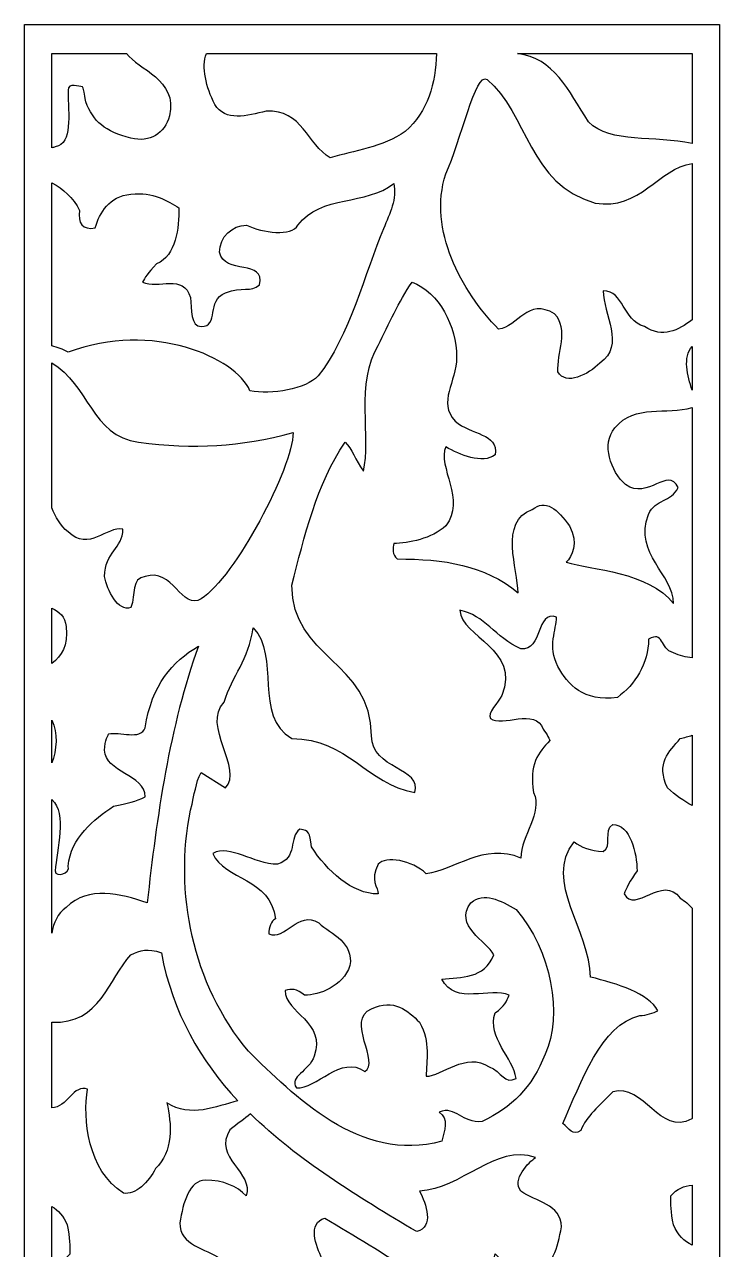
# Model space of a CAD drawing. Header units: centimetres. Extents: x -27 to -21.8, y -9 to 9.
# Drawn here: x -27 to -21.81, y -0.16 to 9 of the extents above; entities that cross this region are included whole.
import ezdxf

# ---------------------------------------------------------------- set-up
doc = ezdxf.new("R2010")
doc.units = ezdxf.units.CM
doc.header["$MEASUREMENT"] = 0
doc.layers.add('layer 1', color=7, linetype='Continuous')

msp = doc.modelspace()

# ---------------------------------------------------------------- linework, layer by layer
at = {"layer": 'layer 1', "color": 250}
for points, knots in [([(-21.80655, 9.00077), (-21.80655, 9.00077), (-26.99914, 9.00077), (-26.99914, 9.00077), (-26.99914, 9.00077), (-26.99914, 9.00077), (-26.99914, -9.00021), (-26.99914, -9.00021), (-26.99914, -9.00021), (-26.99914, -9.00021), (-21.80655, -9.00021), (-21.80655, -9.00021), (-21.80655, -9.00021), (-21.80655, -9.00021), (-21.80655, 9.00077), (-21.80655, 9.00077)], [0, 0, 0, 0, 0.2, 0.2, 0.2, 0.2, 0.4, 0.4, 0.4, 0.4, 0.6, 0.6, 0.6, 0.6, 1, 1, 1, 1]), ([(-26.23597, 8.78361), (-26.23597, 8.78361), (-26.79505, 8.78361), (-26.79505, 8.78361), (-26.79505, 8.78361), (-26.79505, 8.78361), (-26.79505, 8.07932), (-26.79505, 8.07932), (-26.79505, 8.07932), (-26.78637, 8.08138), (-26.77769, 8.08336), (-26.76903, 8.08529), (-26.76903, 8.08529), (-26.63779, 8.11558), (-26.67311, 8.31759), (-26.67311, 8.50948), (-26.67311, 8.50948), (-26.67311, 8.57009), (-26.58731, 8.53473), (-26.56712, 8.53473), (-26.56712, 8.53473), (-26.55189, 8.50948), (-26.55189, 8.48929), (-26.54188, 8.42365), (-26.54188, 8.42365), (-26.48129, 8.27214), (-26.40054, 8.20144), (-26.20367, 8.15095), (-26.20367, 8.15095), (-26.06233, 8.11558), (-25.95126, 8.18629), (-25.91586, 8.31759), (-25.91586, 8.31759), (-25.85186, 8.59225), (-26.15278, 8.66359), (-26.23597, 8.78361)], [0, 0, 0, 0, 0.1, 0.1, 0.1, 0.1, 0.2, 0.2, 0.2, 0.2, 0.3, 0.3, 0.3, 0.3, 0.4, 0.4, 0.4, 0.4, 0.5, 0.5, 0.5, 0.5, 0.6, 0.6, 0.6, 0.6, 0.7, 0.7, 0.7, 0.7, 0.8, 0.8, 0.8, 0.8, 1, 1, 1, 1]), ([(-23.92126, 8.78361), (-23.92126, 8.78361), (-25.63965, 8.78361), (-25.63965, 8.78361), (-25.63965, 8.78361), (-25.67876, 8.68503), (-25.64276, 8.52973), (-25.57772, 8.40344), (-25.57772, 8.40344), (-25.49688, 8.27214), (-25.34046, 8.31759), (-25.19409, 8.35294), (-25.19409, 8.35294), (-24.92149, 8.36808), (-24.88616, 8.10043), (-24.71454, 8.00449), (-24.71454, 8.00449), (-24.53785, 8.05498), (-24.32081, 8.08529), (-24.15422, 8.20144), (-24.15422, 8.20144), (-23.98545, 8.34955), (-23.92783, 8.56195), (-23.92126, 8.78361)], [0, 0, 0, 0, 0.1428571, 0.1428571, 0.1428571, 0.1428571, 0.2857143, 0.2857143, 0.2857143, 0.2857143, 0.4285714, 0.4285714, 0.4285714, 0.4285714, 0.5714286, 0.5714286, 0.5714286, 0.5714286, 0.7142857, 0.7142857, 0.7142857, 0.7142857, 1, 1, 1, 1]), ([(-22.01064, 8.78361), (-22.01064, 8.78361), (-23.31525, 8.78361), (-23.31525, 8.78361), (-23.31525, 8.78361), (-23.04648, 8.75042), (-22.93447, 8.5113), (-22.78625, 8.27214), (-22.78625, 8.27214), (-22.61454, 8.10834), (-22.29437, 8.17206), (-22.01064, 8.11082), (-22.01064, 8.11082), (-22.01064, 8.11082), (-22.01064, 8.78361), (-22.01064, 8.78361)], [0, 0, 0, 0, 0.2, 0.2, 0.2, 0.2, 0.4, 0.4, 0.4, 0.4, 0.6, 0.6, 0.6, 0.6, 1, 1, 1, 1]), ([(-22.01064, 6.79243), (-22.01064, 6.79243), (-22.01064, 7.96184), (-22.01064, 7.96184), (-22.01064, 7.96184), (-22.26254, 7.92763), (-22.39748, 7.60616), (-22.73577, 7.66613), (-22.73577, 7.66613), (-23.23046, 7.80248), (-23.24055, 8.33779), (-23.54344, 8.59029), (-23.54344, 8.59029), (-23.62925, 8.65089), (-23.7403, 8.12569), (-23.85135, 7.88328), (-23.85135, 7.88328), (-23.98765, 7.46413), (-23.73525, 7.00963), (-23.45761, 6.72177), (-23.45761, 6.72177), (-23.31122, 6.74197), (-23.24055, 6.95913), (-23.03864, 6.83793), (-23.03864, 6.83793), (-22.92759, 6.72177), (-23.0235, 6.53996), (-23.01339, 6.40361), (-23.01339, 6.40361), (-22.95282, 6.29758), (-22.78625, 6.38342), (-22.70043, 6.46927), (-22.70043, 6.46927), (-22.50861, 6.60057), (-22.67518, 6.83793), (-22.67518, 7.00963), (-22.67518, 7.00963), (-22.5187, 7.00963), (-22.53384, 6.79247), (-22.36727, 6.74197), (-22.36727, 6.74197), (-22.22821, 6.65273), (-22.11642, 6.71495), (-22.01064, 6.79243)], [0, 0, 0, 0, 0.0833333, 0.0833333, 0.0833333, 0.0833333, 0.1666667, 0.1666667, 0.1666667, 0.1666667, 0.25, 0.25, 0.25, 0.25, 0.3333333, 0.3333333, 0.3333333, 0.3333333, 0.4166667, 0.4166667, 0.4166667, 0.4166667, 0.5, 0.5, 0.5, 0.5, 0.5833333, 0.5833333, 0.5833333, 0.5833333, 0.6666667, 0.6666667, 0.6666667, 0.6666667, 0.75, 0.75, 0.75, 0.75, 0.8333333, 0.8333333, 0.8333333, 0.8333333, 1, 1, 1, 1]), ([(-26.79505, 7.81724), (-26.79505, 7.81724), (-26.79505, 6.59859), (-26.79505, 6.59859), (-26.79505, 6.59859), (-26.75254, 6.58711), (-26.71065, 6.57198), (-26.67311, 6.55007), (-26.67311, 6.55007), (-26.04212, 6.78741), (-25.42124, 6.50966), (-25.31523, 6.26222), (-25.31523, 6.26222), (-25.1537, 6.23193), (-24.89625, 6.27231), (-24.80539, 6.37332), (-24.80539, 6.37332), (-24.5732, 6.66117), (-24.45198, 7.15608), (-24.31576, 7.47423), (-24.31576, 7.47423), (-24.27033, 7.59038), (-24.21479, 7.69643), (-24.23997, 7.81259), (-24.23997, 7.81259), (-24.44196, 7.64592), (-24.7852, 7.73178), (-24.95682, 7.49949), (-24.95682, 7.49949), (-25.00226, 7.41364), (-25.21932, 7.44392), (-25.34046, 7.49949), (-25.34046, 7.49949), (-25.44648, 7.49949), (-25.54239, 7.41364), (-25.54239, 7.29746), (-25.54239, 7.29746), (-25.50705, 7.12577), (-25.19409, 7.24697), (-25.24456, 7.05507), (-25.24456, 7.05507), (-25.30514, 6.99447), (-25.37581, 7.04498), (-25.49688, 6.99447), (-25.49688, 6.99447), (-25.64335, 6.93892), (-25.54239, 6.74197), (-25.67867, 6.74197), (-25.67867, 6.74197), (-25.75944, 6.74197), (-25.74935, 6.87327), (-25.75944, 6.95913), (-25.75944, 6.95913), (-25.80986, 7.14092), (-26.00174, 7.01972), (-26.11784, 7.07528), (-26.11784, 7.07528), (-26.09765, 7.10558), (-26.08251, 7.14092), (-26.01185, 7.21163), (-26.01185, 7.21163), (-25.86546, 7.27223), (-25.84526, 7.47928), (-25.84526, 7.63079), (-25.84526, 7.63079), (-25.93108, 7.68128), (-26.03708, 7.75199), (-26.20367, 7.73178), (-26.20367, 7.73178), (-26.37024, 7.71662), (-26.43587, 7.59543), (-26.47121, 7.47928), (-26.47121, 7.47928), (-26.56712, 7.46413), (-26.60244, 7.51462), (-26.58731, 7.61058), (-26.58731, 7.61058), (-26.63669, 7.70733), (-26.71037, 7.77052), (-26.79505, 7.81724)], [0, 0, 0, 0, 0.047619, 0.047619, 0.047619, 0.047619, 0.0952381, 0.0952381, 0.0952381, 0.0952381, 0.1428571, 0.1428571, 0.1428571, 0.1428571, 0.1904762, 0.1904762, 0.1904762, 0.1904762, 0.2380952, 0.2380952, 0.2380952, 0.2380952, 0.2857143, 0.2857143, 0.2857143, 0.2857143, 0.3333333, 0.3333333, 0.3333333, 0.3333333, 0.3809524, 0.3809524, 0.3809524, 0.3809524, 0.4285714, 0.4285714, 0.4285714, 0.4285714, 0.4761905, 0.4761905, 0.4761905, 0.4761905, 0.5238095, 0.5238095, 0.5238095, 0.5238095, 0.5714286, 0.5714286, 0.5714286, 0.5714286, 0.6190476, 0.6190476, 0.6190476, 0.6190476, 0.6666667, 0.6666667, 0.6666667, 0.6666667, 0.7142857, 0.7142857, 0.7142857, 0.7142857, 0.7619048, 0.7619048, 0.7619048, 0.7619048, 0.8095238, 0.8095238, 0.8095238, 0.8095238, 0.8571429, 0.8571429, 0.8571429, 0.8571429, 0.9047619, 0.9047619, 0.9047619, 0.9047619, 1, 1, 1, 1]), ([(-22.01064, 4.26608), (-22.01064, 4.26608), (-22.01064, 6.1362), (-22.01064, 6.1362), (-22.01064, 6.1362), (-22.20457, 6.07976), (-22.43421, 6.16793), (-22.58938, 5.98446), (-22.58938, 5.98446), (-22.69034, 5.86326), (-22.61967, 5.66127), (-22.50861, 5.56026), (-22.50861, 5.56026), (-22.33697, 5.44411), (-22.19563, 5.69662), (-22.11486, 5.54006), (-22.11486, 5.54006), (-22.17039, 5.42391), (-22.28146, 5.45926), (-22.33697, 5.33804), (-22.33697, 5.33804), (-22.44804, 5.03508), (-22.1502, 4.89367), (-22.1502, 4.67146), (-22.1502, 4.67146), (-22.33697, 4.90882), (-22.761, 4.92397), (-22.95282, 4.97952), (-22.95282, 4.97952), (-22.90739, 5.02497), (-22.85691, 5.1209), (-22.92759, 5.25219), (-22.92759, 5.25219), (-23.01339, 5.37341), (-23.10932, 5.45926), (-23.20523, 5.37341), (-23.20523, 5.37341), (-23.45761, 5.28755), (-23.31122, 4.92397), (-23.31122, 4.75227), (-23.31122, 4.75227), (-23.56362, 4.95931), (-23.8665, 5.00477), (-24.21479, 5.00477), (-24.21479, 5.00477), (-24.25014, 5.03508), (-24.25014, 5.08557), (-24.23997, 5.1209), (-24.23997, 5.1209), (-24.13396, 5.1209), (-23.95231, 5.15625), (-23.85135, 5.25219), (-23.85135, 5.25219), (-23.69991, 5.44411), (-23.91697, 5.69662), (-23.85135, 5.84305), (-23.85135, 5.84305), (-23.74535, 5.78247), (-23.57877, 5.71177), (-23.48285, 5.78247), (-23.48285, 5.78247), (-23.45761, 5.94911), (-23.66459, 5.9289), (-23.78067, 6.03497), (-23.78067, 6.03497), (-23.91697, 6.18142), (-23.77059, 6.32283), (-23.77059, 6.51471), (-23.77059, 6.51471), (-23.77059, 6.74702), (-23.90183, 6.99447), (-24.10375, 7.07528), (-24.10375, 7.07528), (-24.20471, 6.92377), (-24.27538, 6.76722), (-24.35613, 6.60057), (-24.35613, 6.60057), (-24.52778, 6.33292), (-24.40662, 5.89861), (-24.4672, 5.66127), (-24.4672, 5.66127), (-24.52778, 5.74711), (-24.55293, 5.82792), (-24.60346, 5.87841), (-24.60346, 5.87841), (-24.82054, 5.56026), (-24.90635, 5.17141), (-25.00226, 4.80781), (-25.00226, 4.80781), (-25.00226, 4.26747), (-24.40662, 4.23716), (-24.40662, 3.68165), (-24.40662, 3.68165), (-24.40662, 3.42914), (-24.02297, 3.44431), (-24.08356, 3.25746), (-24.08356, 3.25746), (-24.44196, 3.32311), (-24.58329, 3.66145), (-25.00226, 3.66145), (-25.00226, 3.66145), (-25.28992, 3.8281), (-25.08807, 4.28261), (-25.28992, 4.48966), (-25.28992, 4.48966), (-25.32534, 4.24727), (-25.44648, 4.13615), (-25.50705, 3.93415), (-25.50705, 3.93415), (-25.67867, 3.76246), (-25.36066, 3.42914), (-25.49688, 3.2928), (-25.49688, 3.2928), (-25.49688, 3.2928), (-25.67867, 3.40894), (-25.67867, 3.40894), (-25.67867, 3.40894), (-25.7241, 3.32311), (-25.7241, 3.25746), (-25.75944, 3.12616), (-25.75944, 3.12616), (-25.8806, 2.51508), (-25.74935, 1.82828), (-25.32534, 1.32328), (-25.32534, 1.32328), (-24.99216, 1.00007), (-24.49244, 0.47993), (-23.88164, 0.65162), (-23.88164, 0.65162), (-23.86145, 0.72737), (-23.82611, 0.82331), (-23.90183, 0.86877), (-23.90183, 0.86877), (-23.77059, 0.91927), (-23.73525, 0.78293), (-23.57877, 0.79807), (-23.57877, 0.79807), (-23.3617, 0.90412), (-23.20523, 1.05058), (-23.10932, 1.30308), (-23.10932, 1.30308), (-22.97799, 1.59093), (-23.05884, 2.08086), (-23.32638, 2.38379), (-23.32638, 2.38379), (-23.44752, 2.45449), (-23.56362, 2.51508), (-23.66459, 2.43429), (-23.66459, 2.43429), (-23.79582, 2.26259), (-23.54344, 2.14644), (-23.49295, 2.04544), (-23.49295, 2.04544), (-23.56362, 1.86364), (-23.73525, 1.87879), (-23.88164, 1.86364), (-23.88164, 1.86364), (-23.78067, 1.66169), (-23.51819, 1.80809), (-23.37685, 1.74243), (-23.37685, 1.74243), (-23.39698, 1.69698), (-23.41217, 1.66169), (-23.48285, 1.61112), (-23.48285, 1.61112), (-23.54344, 1.42429), (-23.34656, 1.27279), (-23.32638, 1.12127), (-23.32638, 1.12127), (-23.41217, 1.07078), (-23.43238, 1.17177), (-23.52829, 1.20712), (-23.52829, 1.20712), (-23.69991, 1.32328), (-23.88164, 1.1365), (-23.99774, 1.1365), (-23.99774, 1.1365), (-23.99774, 1.25258), (-23.96241, 1.38893), (-24.04822, 1.54044), (-24.04822, 1.54044), (-24.13396, 1.62627), (-24.23997, 1.72223), (-24.40662, 1.64143), (-24.40662, 1.64143), (-24.60346, 1.55565), (-24.33595, 1.23749), (-24.45709, 1.17177), (-24.45709, 1.17177), (-24.63375, 1.30308), (-24.82054, 1.03541), (-24.96693, 1.05058), (-24.96693, 1.05058), (-25.0275, 1.1365), (-24.87094, 1.17177), (-24.83568, 1.28794), (-24.83568, 1.28794), (-24.73977, 1.54044), (-25.05274, 1.61112), (-25.05274, 1.77778), (-25.05274, 1.77778), (-25.00226, 1.79294), (-24.96693, 1.79294), (-24.90635, 1.74243), (-24.90635, 1.74243), (-24.80034, 1.74243), (-24.61863, 1.80809), (-24.56814, 1.96462), (-24.56814, 1.96462), (-24.53785, 2.13129), (-24.70443, 2.20198), (-24.80034, 2.28278), (-24.80034, 2.28278), (-24.95682, 2.38379), (-25.05274, 2.14644), (-25.17389, 2.20198), (-25.17389, 2.20198), (-25.17389, 2.24744), (-25.15875, 2.29794), (-25.12341, 2.31309), (-25.12341, 2.31309), (-25.15875, 2.62113), (-25.50705, 2.60095), (-25.59287, 2.80295), (-25.59287, 2.80295), (-25.46162, 2.87365), (-25.28992, 2.72215), (-25.10827, 2.72215), (-25.10827, 2.72215), (-24.95682, 2.7676), (-25.0275, 2.92416), (-24.94167, 2.98475), (-24.94167, 2.98475), (-24.87094, 2.97465), (-24.87094, 2.95949), (-24.85587, 2.85345), (-24.85587, 2.85345), (-24.73977, 2.67166), (-24.55293, 2.50001), (-24.35613, 2.50001), (-24.35613, 2.50001), (-24.35613, 2.55044), (-24.42177, 2.60095), (-24.35613, 2.72215), (-24.35613, 2.72215), (-24.30062, 2.7878), (-24.10375, 2.75244), (-23.99774, 2.65144), (-23.99774, 2.65144), (-23.79582, 2.67166), (-23.56362, 2.8888), (-23.29096, 2.7676), (-23.29096, 2.7676), (-23.29096, 2.93931), (-23.12446, 3.10594), (-23.19512, 3.25746), (-23.19512, 3.25746), (-23.23046, 3.46451), (-23.15979, 3.56045), (-23.07396, 3.6463), (-23.07396, 3.6463), (-23.07396, 3.6463), (-23.09416, 3.69681), (-23.12446, 3.73215), (-23.12446, 3.73215), (-23.17999, 3.89881), (-23.43238, 3.74225), (-23.51819, 3.81295), (-23.51819, 3.81295), (-23.54344, 3.84831), (-23.45761, 3.93415), (-23.43238, 3.98467), (-23.43238, 3.98467), (-23.29096, 4.33311), (-23.73525, 4.41897), (-23.74535, 4.62096), (-23.74535, 4.62096), (-23.56362, 4.58562), (-23.48285, 4.41897), (-23.29096, 4.33311), (-23.29096, 4.33311), (-23.12446, 4.31797), (-23.17999, 4.62096), (-23.0235, 4.57047), (-23.0235, 4.57047), (-23.0235, 4.47451), (-23.09416, 4.35332), (-23.01339, 4.20181), (-23.01339, 4.20181), (-22.94274, 4.06547), (-22.82157, 3.93415), (-22.56918, 3.96951), (-22.56918, 3.96951), (-22.43793, 4.06547), (-22.33697, 4.22201), (-22.33697, 4.40381), (-22.33697, 4.40381), (-22.22088, 4.47451), (-22.25622, 4.33311), (-22.1502, 4.30281), (-22.1502, 4.30281), (-22.10203, 4.28013), (-22.05584, 4.26861), (-22.01064, 4.26608)], [0, 0, 0, 0, 0.012987, 0.012987, 0.012987, 0.012987, 0.025974, 0.025974, 0.025974, 0.025974, 0.038961, 0.038961, 0.038961, 0.038961, 0.0519481, 0.0519481, 0.0519481, 0.0519481, 0.0649351, 0.0649351, 0.0649351, 0.0649351, 0.0779221, 0.0779221, 0.0779221, 0.0779221, 0.0909091, 0.0909091, 0.0909091, 0.0909091, 0.1038961, 0.1038961, 0.1038961, 0.1038961, 0.1168831, 0.1168831, 0.1168831, 0.1168831, 0.1298701, 0.1298701, 0.1298701, 0.1298701, 0.1428571, 0.1428571, 0.1428571, 0.1428571, 0.1558442, 0.1558442, 0.1558442, 0.1558442, 0.1688312, 0.1688312, 0.1688312, 0.1688312, 0.1818182, 0.1818182, 0.1818182, 0.1818182, 0.1948052, 0.1948052, 0.1948052, 0.1948052, 0.2077922, 0.2077922, 0.2077922, 0.2077922, 0.2207792, 0.2207792, 0.2207792, 0.2207792, 0.2337662, 0.2337662, 0.2337662, 0.2337662, 0.2467532, 0.2467532, 0.2467532, 0.2467532, 0.2597403, 0.2597403, 0.2597403, 0.2597403, 0.2727273, 0.2727273, 0.2727273, 0.2727273, 0.2857143, 0.2857143, 0.2857143, 0.2857143, 0.2987013, 0.2987013, 0.2987013, 0.2987013, 0.3116883, 0.3116883, 0.3116883, 0.3116883, 0.3246753, 0.3246753, 0.3246753, 0.3246753, 0.3376623, 0.3376623, 0.3376623, 0.3376623, 0.3506494, 0.3506494, 0.3506494, 0.3506494, 0.3636364, 0.3636364, 0.3636364, 0.3636364, 0.3766234, 0.3766234, 0.3766234, 0.3766234, 0.3896104, 0.3896104, 0.3896104, 0.3896104, 0.4025974, 0.4025974, 0.4025974, 0.4025974, 0.4155844, 0.4155844, 0.4155844, 0.4155844, 0.4285714, 0.4285714, 0.4285714, 0.4285714, 0.4415584, 0.4415584, 0.4415584, 0.4415584, 0.4545455, 0.4545455, 0.4545455, 0.4545455, 0.4675325, 0.4675325, 0.4675325, 0.4675325, 0.4805195, 0.4805195, 0.4805195, 0.4805195, 0.4935065, 0.4935065, 0.4935065, 0.4935065, 0.5064935, 0.5064935, 0.5064935, 0.5064935, 0.5194805, 0.5194805, 0.5194805, 0.5194805, 0.5324675, 0.5324675, 0.5324675, 0.5324675, 0.5454545, 0.5454545, 0.5454545, 0.5454545, 0.5584416, 0.5584416, 0.5584416, 0.5584416, 0.5714286, 0.5714286, 0.5714286, 0.5714286, 0.5844156, 0.5844156, 0.5844156, 0.5844156, 0.5974026, 0.5974026, 0.5974026, 0.5974026, 0.6103896, 0.6103896, 0.6103896, 0.6103896, 0.6233766, 0.6233766, 0.6233766, 0.6233766, 0.6363636, 0.6363636, 0.6363636, 0.6363636, 0.6493506, 0.6493506, 0.6493506, 0.6493506, 0.6623377, 0.6623377, 0.6623377, 0.6623377, 0.6753247, 0.6753247, 0.6753247, 0.6753247, 0.6883117, 0.6883117, 0.6883117, 0.6883117, 0.7012987, 0.7012987, 0.7012987, 0.7012987, 0.7142857, 0.7142857, 0.7142857, 0.7142857, 0.7272727, 0.7272727, 0.7272727, 0.7272727, 0.7402597, 0.7402597, 0.7402597, 0.7402597, 0.7532468, 0.7532468, 0.7532468, 0.7532468, 0.7662338, 0.7662338, 0.7662338, 0.7662338, 0.7792208, 0.7792208, 0.7792208, 0.7792208, 0.7922078, 0.7922078, 0.7922078, 0.7922078, 0.8051948, 0.8051948, 0.8051948, 0.8051948, 0.8181818, 0.8181818, 0.8181818, 0.8181818, 0.8311688, 0.8311688, 0.8311688, 0.8311688, 0.8441558, 0.8441558, 0.8441558, 0.8441558, 0.8571429, 0.8571429, 0.8571429, 0.8571429, 0.8701299, 0.8701299, 0.8701299, 0.8701299, 0.8831169, 0.8831169, 0.8831169, 0.8831169, 0.8961039, 0.8961039, 0.8961039, 0.8961039, 0.9090909, 0.9090909, 0.9090909, 0.9090909, 0.9220779, 0.9220779, 0.9220779, 0.9220779, 0.9350649, 0.9350649, 0.9350649, 0.9350649, 0.9480519, 0.9480519, 0.9480519, 0.9480519, 0.961039, 0.961039, 0.961039, 0.961039, 0.974026, 0.974026, 0.974026, 0.974026, 1, 1, 1, 1]), ([(-22.01064, 6.2658), (-22.01064, 6.2658), (-22.01064, 6.59322), (-22.01064, 6.59322), (-22.01064, 6.59322), (-22.08088, 6.51277), (-22.04814, 6.37476), (-22.01064, 6.2658)], [0, 0, 0, 0, 0.3333333, 0.3333333, 0.3333333, 0.3333333, 1, 1, 1, 1]), ([(-26.79505, 6.47136), (-26.79505, 6.47136), (-26.79505, 5.38594), (-26.79505, 5.38594), (-26.79505, 5.38594), (-26.76576, 5.31935), (-26.7332, 5.25299), (-26.67311, 5.20675), (-26.67311, 5.20675), (-26.51663, 5.05528), (-26.38538, 5.25219), (-26.26423, 5.22696), (-26.26423, 5.22696), (-26.26423, 5.08557), (-26.40054, 5.05528), (-26.40054, 4.87346), (-26.40054, 4.87346), (-26.38538, 4.77247), (-26.29958, 4.6058), (-26.20367, 4.64117), (-26.20367, 4.64117), (-26.16833, 4.74216), (-26.20367, 4.85832), (-26.09765, 4.87346), (-26.09765, 4.87346), (-25.89574, 4.94416), (-25.81995, 4.61591), (-25.67867, 4.70682), (-25.67867, 4.70682), (-25.42629, 4.86841), (-24.99216, 5.68651), (-24.99216, 5.94911), (-24.99216, 5.94911), (-25.39088, 5.84305), (-25.72916, 5.82286), (-26.14813, 5.87841), (-26.14813, 5.87841), (-26.49724, 5.92414), (-26.52135, 6.3087), (-26.79505, 6.47136)], [0, 0, 0, 0, 0.0909091, 0.0909091, 0.0909091, 0.0909091, 0.1818182, 0.1818182, 0.1818182, 0.1818182, 0.2727273, 0.2727273, 0.2727273, 0.2727273, 0.3636364, 0.3636364, 0.3636364, 0.3636364, 0.4545455, 0.4545455, 0.4545455, 0.4545455, 0.5454545, 0.5454545, 0.5454545, 0.5454545, 0.6363636, 0.6363636, 0.6363636, 0.6363636, 0.7272727, 0.7272727, 0.7272727, 0.7272727, 0.8181818, 0.8181818, 0.8181818, 0.8181818, 1, 1, 1, 1]), ([(-26.79505, 4.6356), (-26.79505, 4.6356), (-26.79505, 4.22194), (-26.79505, 4.22194), (-26.79505, 4.22194), (-26.79505, 4.22194), (-26.79427, 4.22201), (-26.79427, 4.22201), (-26.79427, 4.22201), (-26.72359, 4.28261), (-26.67311, 4.35332), (-26.68827, 4.49976), (-26.68827, 4.49976), (-26.69598, 4.57314), (-26.73984, 4.61108), (-26.79505, 4.6356)], [0, 0, 0, 0, 0.2, 0.2, 0.2, 0.2, 0.4, 0.4, 0.4, 0.4, 0.6, 0.6, 0.6, 0.6, 1, 1, 1, 1]), ([(-26.79505, 3.20495), (-26.79505, 3.20495), (-26.79505, 2.20655), (-26.79505, 2.20655), (-26.79505, 2.20655), (-26.7808, 2.28359), (-26.75417, 2.35444), (-26.68827, 2.39894), (-26.68827, 2.39894), (-26.51663, 2.56559), (-26.28947, 2.50001), (-26.08251, 2.43429), (-26.08251, 2.43429), (-26.01185, 3.07059), (-25.91586, 3.76246), (-25.69887, 4.35332), (-25.69887, 4.35332), (-25.89574, 4.23716), (-26.04717, 4.06547), (-26.09765, 3.74225), (-26.09765, 3.74225), (-26.13291, 3.6463), (-26.28947, 3.71701), (-26.37024, 3.69681), (-26.37024, 3.69681), (-26.37024, 3.69681), (-26.40054, 3.6463), (-26.40054, 3.5756), (-26.40054, 3.5756), (-26.40054, 3.40894), (-26.09765, 3.3938), (-26.09765, 3.22715), (-26.09765, 3.22715), (-26.16833, 3.1918), (-26.22884, 3.17665), (-26.33484, 3.15644), (-26.33484, 3.15644), (-26.48129, 3.05545), (-26.65286, 2.92416), (-26.67311, 2.70699), (-26.67311, 2.70699), (-26.65286, 2.65144), (-26.76903, 2.62113), (-26.76903, 2.67166), (-26.76903, 2.67166), (-26.76008, 2.83174), (-26.67686, 3.10144), (-26.79505, 3.20495)], [0, 0, 0, 0, 0.0769231, 0.0769231, 0.0769231, 0.0769231, 0.1538462, 0.1538462, 0.1538462, 0.1538462, 0.2307692, 0.2307692, 0.2307692, 0.2307692, 0.3076923, 0.3076923, 0.3076923, 0.3076923, 0.3846154, 0.3846154, 0.3846154, 0.3846154, 0.4615385, 0.4615385, 0.4615385, 0.4615385, 0.5384615, 0.5384615, 0.5384615, 0.5384615, 0.6153846, 0.6153846, 0.6153846, 0.6153846, 0.6923077, 0.6923077, 0.6923077, 0.6923077, 0.7692308, 0.7692308, 0.7692308, 0.7692308, 0.8461538, 0.8461538, 0.8461538, 0.8461538, 1, 1, 1, 1]), ([(-26.79505, 3.80037), (-26.79505, 3.80037), (-26.79505, 3.4793), (-26.79505, 3.4793), (-26.79505, 3.4793), (-26.759, 3.57415), (-26.74741, 3.70332), (-26.79505, 3.80037)], [0, 0, 0, 0, 0.3333333, 0.3333333, 0.3333333, 0.3333333, 1, 1, 1, 1]), ([(-22.01064, 3.16214), (-22.01064, 3.16214), (-22.01064, 3.68606), (-22.01064, 3.68606), (-22.01064, 3.68606), (-22.0391, 3.67818), (-22.06871, 3.6698), (-22.09973, 3.66145), (-22.09973, 3.66145), (-22.18555, 3.56045), (-22.28146, 3.47965), (-22.19563, 3.2928), (-22.19563, 3.2928), (-22.13417, 3.23841), (-22.07493, 3.194), (-22.01064, 3.16214)], [0, 0, 0, 0, 0.2, 0.2, 0.2, 0.2, 0.4, 0.4, 0.4, 0.4, 0.6, 0.6, 0.6, 0.6, 1, 1, 1, 1]), ([(-22.01064, 0.82138), (-22.01064, 0.82138), (-22.01064, 2.3932), (-22.01064, 2.3932), (-22.01064, 2.3932), (-22.03574, 2.42068), (-22.06439, 2.44683), (-22.09973, 2.46965), (-22.09973, 2.46965), (-22.23098, 2.65144), (-22.43793, 2.34843), (-22.5187, 2.50001), (-22.5187, 2.50001), (-22.50861, 2.5353), (-22.47328, 2.60095), (-22.42279, 2.67166), (-22.42279, 2.67166), (-22.42279, 2.80295), (-22.47328, 3.02009), (-22.60451, 3.02009), (-22.60451, 3.02009), (-22.67518, 2.97465), (-22.60451, 2.85345), (-22.67518, 2.81811), (-22.67518, 2.81811), (-22.77109, 2.81811), (-22.84178, 2.85345), (-22.89225, 2.8888), (-22.89225, 2.8888), (-23.12446, 2.60095), (-22.77109, 2.21713), (-22.77109, 1.87879), (-22.77109, 1.87879), (-22.56918, 1.82828), (-22.33697, 1.75757), (-22.26631, 1.62627), (-22.26631, 1.62627), (-22.30165, 1.61112), (-22.35213, 1.59093), (-22.40261, 1.59093), (-22.40261, 1.59093), (-22.69034, 1.52528), (-22.84178, 1.08592), (-22.97799, 0.78293), (-22.97799, 0.78293), (-22.92759, 0.74758), (-22.90739, 0.68698), (-22.84178, 0.73242), (-22.84178, 0.73242), (-22.80643, 0.83342), (-22.70043, 0.91927), (-22.60451, 1.02027), (-22.60451, 1.02027), (-22.36727, 1.08592), (-22.25622, 0.68698), (-22.01392, 0.81835), (-22.01392, 0.81835), (-22.01281, 0.81935), (-22.01172, 0.82037), (-22.01064, 0.82138)], [0, 0, 0, 0, 0.0625, 0.0625, 0.0625, 0.0625, 0.125, 0.125, 0.125, 0.125, 0.1875, 0.1875, 0.1875, 0.1875, 0.25, 0.25, 0.25, 0.25, 0.3125, 0.3125, 0.3125, 0.3125, 0.375, 0.375, 0.375, 0.375, 0.4375, 0.4375, 0.4375, 0.4375, 0.5, 0.5, 0.5, 0.5, 0.5625, 0.5625, 0.5625, 0.5625, 0.625, 0.625, 0.625, 0.625, 0.6875, 0.6875, 0.6875, 0.6875, 0.75, 0.75, 0.75, 0.75, 0.8125, 0.8125, 0.8125, 0.8125, 0.875, 0.875, 0.875, 0.875, 1, 1, 1, 1]), ([(-26.79505, 1.54059), (-26.79505, 1.54059), (-26.79505, 0.90198), (-26.79505, 0.90198), (-26.79505, 0.90198), (-26.68118, 0.89978), (-26.62956, 1.08374), (-26.52866, 1.03984), (-26.52866, 1.03984), (-26.56416, 0.82172), (-26.52866, 0.43114), (-26.25993, 0.26376), (-26.25993, 0.26376), (-26.17374, 0.24346), (-26.06726, 0.34999), (-26.02164, 0.44637), (-26.02164, 0.44637), (-25.88473, 0.5681), (-25.89994, 0.78622), (-25.93543, 0.9384), (-25.93543, 0.9384), (-25.75779, 0.82249), (-25.56837, 0.91255), (-25.40528, 0.9531), (-25.40528, 0.9531), (-25.68461, 1.25371), (-25.89348, 1.61031), (-25.97651, 2.06059), (-25.97651, 2.06059), (-26.08251, 2.09593), (-26.13291, 2.08086), (-26.20367, 2.04544), (-26.20367, 2.04544), (-26.37024, 1.86364), (-26.43587, 1.52528), (-26.79427, 1.54044), (-26.79427, 1.54044), (-26.79427, 1.54044), (-26.79505, 1.54059), (-26.79505, 1.54059)], [0, 0, 0, 0, 0.0909091, 0.0909091, 0.0909091, 0.0909091, 0.1818182, 0.1818182, 0.1818182, 0.1818182, 0.2727273, 0.2727273, 0.2727273, 0.2727273, 0.3636364, 0.3636364, 0.3636364, 0.3636364, 0.4545455, 0.4545455, 0.4545455, 0.4545455, 0.5454545, 0.5454545, 0.5454545, 0.5454545, 0.6363636, 0.6363636, 0.6363636, 0.6363636, 0.7272727, 0.7272727, 0.7272727, 0.7272727, 0.8181818, 0.8181818, 0.8181818, 0.8181818, 1, 1, 1, 1]), ([(-25.31131, 0.85655), (-24.9581, 0.50961), (-24.51191, 0.23751), (-24.06841, -0.025), (-24.06841, -0.025), (-23.93717, 0.01027), (-23.99774, 0.18196), (-24.04822, 0.27793), (-24.04822, 0.27793), (-23.73525, 0.29314), (-23.48285, 0.63142), (-23.17999, 0.53042), (-23.17999, 0.53042), (-23.23046, 0.49506), (-23.3617, 0.36376), (-23.29096, 0.27793), (-23.29096, 0.27793), (-23.17999, 0.19711), (-22.98817, 0.18196), (-22.98817, 0.01027), (-22.98817, 0.01027), (-23.01339, -0.14124), (-23.05884, -0.30789), (-23.17999, -0.30789), (-23.17999, -0.30789), (-23.31122, -0.30789), (-23.41217, -0.26244), (-23.48285, -0.19173), (-23.48285, -0.19173), (-23.54344, -0.3584), (-23.23046, -0.47959), (-23.3617, -0.6816), (-23.3617, -0.6816), (-23.41605, -0.73024), (-23.47362, -0.76265), (-23.51332, -0.80184), (-23.51332, -0.80184), (-23.86687, -0.45699), (-24.31182, -0.18577), (-24.75406, 0.07599), (-24.75406, 0.07599), (-24.88588, 0.04057), (-24.82505, -0.1319), (-24.77434, -0.22828), (-24.77434, -0.22828), (-25.0887, -0.24357), (-25.34221, -0.58334), (-25.64642, -0.4819), (-25.64642, -0.4819), (-25.59572, -0.44639), (-25.4639, -0.3145), (-25.53495, -0.22828), (-25.53495, -0.22828), (-25.64642, -0.14712), (-25.8391, -0.1319), (-25.8391, 0.04057), (-25.8391, 0.04057), (-25.81375, 0.19275), (-25.76811, 0.36013), (-25.64642, 0.36013), (-25.64642, 0.36013), (-25.51461, 0.36013), (-25.4132, 0.31448), (-25.34221, 0.24346), (-25.34221, 0.24346), (-25.28136, 0.41086), (-25.59572, 0.5326), (-25.4639, 0.7355), (-25.4639, 0.7355), (-25.4092, 0.78446), (-25.35122, 0.81706), (-25.31131, 0.85655)], [0, 0, 0, 0, 0.0526316, 0.0526316, 0.0526316, 0.0526316, 0.1052632, 0.1052632, 0.1052632, 0.1052632, 0.1578947, 0.1578947, 0.1578947, 0.1578947, 0.2105263, 0.2105263, 0.2105263, 0.2105263, 0.2631579, 0.2631579, 0.2631579, 0.2631579, 0.3157895, 0.3157895, 0.3157895, 0.3157895, 0.3684211, 0.3684211, 0.3684211, 0.3684211, 0.4210526, 0.4210526, 0.4210526, 0.4210526, 0.4736842, 0.4736842, 0.4736842, 0.4736842, 0.5263158, 0.5263158, 0.5263158, 0.5263158, 0.5789474, 0.5789474, 0.5789474, 0.5789474, 0.6315789, 0.6315789, 0.6315789, 0.6315789, 0.6842105, 0.6842105, 0.6842105, 0.6842105, 0.7368421, 0.7368421, 0.7368421, 0.7368421, 0.7894737, 0.7894737, 0.7894737, 0.7894737, 0.8421053, 0.8421053, 0.8421053, 0.8421053, 0.8947368, 0.8947368, 0.8947368, 0.8947368, 1, 1, 1, 1]), ([(-22.01064, -0.12514), (-22.01064, -0.12514), (-22.01064, 0.32166), (-22.01064, 0.32166), (-22.01064, 0.32166), (-22.07077, 0.31849), (-22.12605, 0.29643), (-22.17039, 0.24257), (-22.17039, 0.24257), (-22.17039, 0.18196), (-22.17039, 0.12641), (-22.1502, 0.02542), (-22.1502, 0.02542), (-22.11897, -0.05269), (-22.06927, -0.09821), (-22.01064, -0.12514)], [0, 0, 0, 0, 0.2, 0.2, 0.2, 0.2, 0.4, 0.4, 0.4, 0.4, 0.6, 0.6, 0.6, 0.6, 1, 1, 1, 1]), ([(-26.79505, 0.16315), (-26.79505, 0.16315), (-26.79505, -0.26957), (-26.79505, -0.26957), (-26.79505, -0.26957), (-26.7447, -0.26192), (-26.69859, -0.23905), (-26.6605, -0.19277), (-26.6605, -0.19277), (-26.6605, -0.1319), (-26.6605, -0.0761), (-26.68077, 0.02534), (-26.68077, 0.02534), (-26.70744, 0.09203), (-26.74747, 0.13513), (-26.79505, 0.16315)], [0, 0, 0, 0, 0.2, 0.2, 0.2, 0.2, 0.4, 0.4, 0.4, 0.4, 0.6, 0.6, 0.6, 0.6, 1, 1, 1, 1])]:
    msp.add_open_spline(points, degree=3, knots=knots, dxfattribs=at)

doc.saveas('drawing.dxf')
